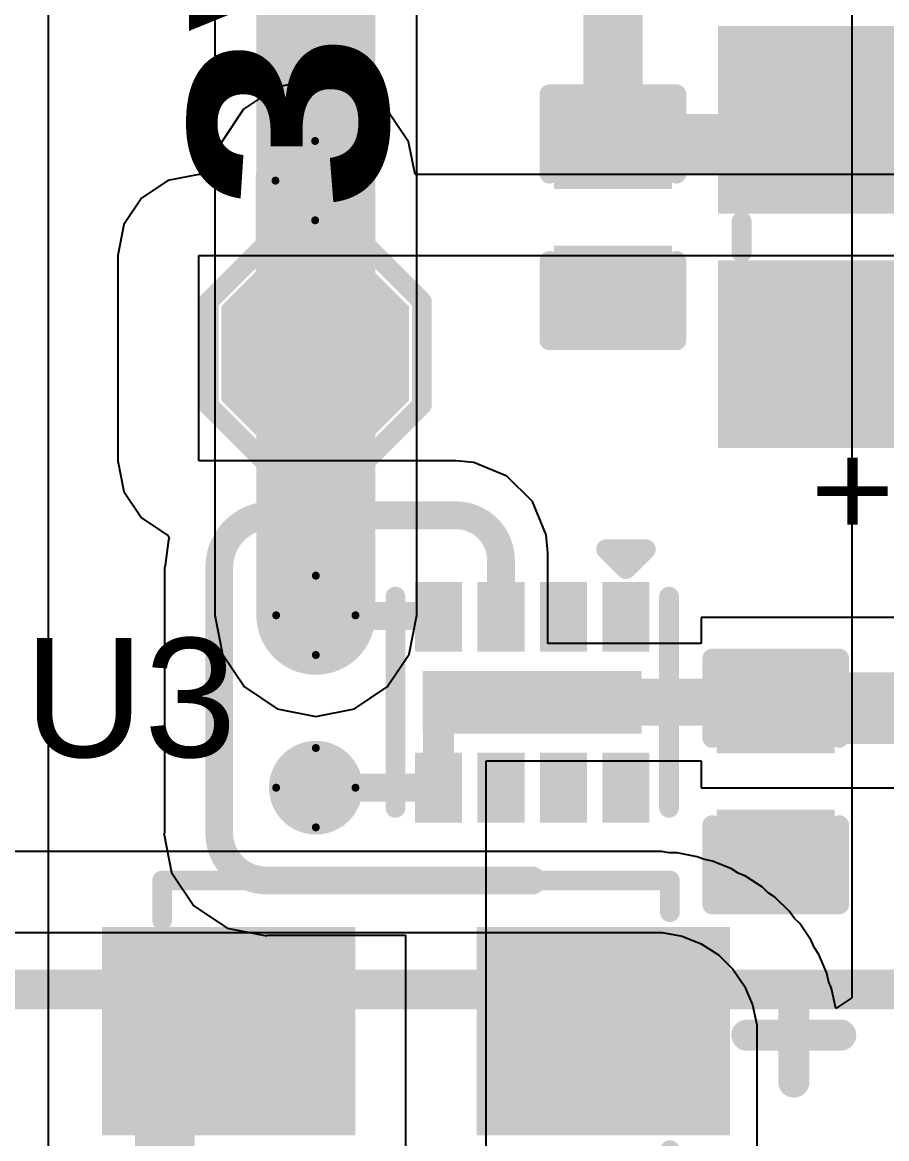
# Model space of a CAD drawing. Header units: inches. Extents: x -4 to 238, y -5 to 115.
# Drawn here: x 52.01 to 57.54, y 3.83 to 10.98 of the extents above; entities that cross this region are included whole.
import ezdxf

# ---------------------------------------------------------------- set-up
doc = ezdxf.new("R2010")
doc.units = ezdxf.units.IN
for name, color, linetype in [('Bottom Layer', 5, 'Continuous'), ('Drill Drawing', 1, 'Continuous'), ('Mechanical 13', 56, 'Continuous'), ('Top Layer', 1, 'Continuous'), ('Top Overlay', 2, 'Continuous'), ('Top Paste', 8, 'Continuous'), ('Top Solder', 216, 'Continuous'), ('Via Holes', 16, 'Continuous')]:
    doc.layers.add(name, color=color, linetype=linetype)
doc.styles.add('Arial', font='', dxfattribs={"height": 0.2})
doc.styles.add('Arial Black_Bold', font='', dxfattribs={"height": 0.2})
doc.styles.get('Arial').set_extended_font_data('Arial')
doc.styles.get('Arial Black_Bold').set_extended_font_data('Arial Black', bold=True)

# ---------------------------------------------------------------- blocks, each defined once
blk = doc.blocks.new('T____________0_5___12')
at = {"layer": 'Top Layer'}
blk.add_hatch(color=1, dxfattribs=at).paths.add_polyline_path([(0.250000135, 0.5000002699999999), (-0.250000135, 0.5000002699999999), (-0.5000002699999999, 0.250000135), (-0.5000002699999999, -0.250000135), (-0.250000135, -0.5000002699999999), (0.250000135, -0.5000002699999999), (0.5000002699999999, -0.250000135), (0.5000002699999999, 0.250000135)])
at = {"layer": 'Top Paste'}
blk.add_hatch(color=8, dxfattribs=at).paths.add_polyline_path([(0.250000135, 0.5000002699999999), (-0.250000135, 0.5000002699999999), (-0.5000002699999999, 0.250000135), (-0.5000002699999999, -0.250000135), (-0.250000135, -0.5000002699999999), (0.250000135, -0.5000002699999999), (0.5000002699999999, -0.250000135), (0.5000002699999999, 0.250000135)])
at = {"layer": 'Top Solder'}
blk.add_hatch(color=216, dxfattribs=at).paths.add_polyline_path([(0.300800135, 0.6016002699999999), (-0.300800135, 0.6016002699999999), (-0.6016002699999999, 0.300800135), (-0.6016002699999999, -0.300800135), (-0.300800135, -0.6016002699999999), (0.300800135, -0.6016002699999999), (0.6016002699999999, -0.300800135), (0.6016002699999999, 0.300800135)])
at = {"layer": 'Top Overlay'}
for points in [[(-0.6818579199999999, 0.33316672, 0.127, 0.127, 0), (-0.33552384, 0.6795008, 0.127, 0.127, 0)], [(-0.33552384, 0.6795008, 0.127, 0.127, 0), (0.3364991999999999, 0.6795008, 0.127, 0.127, 0)], [(0.3364991999999999, 0.6795008, 0.127, 0.127, 0), (0.6836460799999999, 0.33235392, 0.127, 0.127, 0)], [(-0.6818579199999999, -0.33414208, 0.127, 0.127, 0), (-0.6818579199999999, 0.33316672, 0.127, 0.127, 0)], [(0.6836460799999999, -0.32983424, 0.127, 0.127, 0), (0.6836460799999999, 0.33235392, 0.127, 0.127, 0)], [(-0.6818579199999999, -0.33414208, 0.127, 0.127, 0), (-0.33739328, -0.6786067199999999, 0.127, 0.127, 0)], [(0.3348736, -0.6786067199999999, 0.127, 0.127, 0), (0.6836460799999999, -0.32983424, 0.127, 0.127, 0)], [(-0.33739328, -0.6786067199999999, 0.127, 0.127, 0), (0.3348736, -0.6786067199999999, 0.127, 0.127, 0)]]:
    blk.add_lwpolyline(points, format="xyseb", dxfattribs=at)
for points in [[(-0.36727384, 0.6795008, 0.0635, 0.0635, 1), (-0.30377384, 0.6795008, 0.0635, 0.0635, 1)], [(-0.36727384, 0.6795008, 0.0635, 0.0635, 1), (-0.30377384, 0.6795008, 0.0635, 0.0635, 1)], [(0.3047492, 0.6795008, 0.0635, 0.0635, 1), (0.3682492, 0.6795008, 0.0635, 0.0635, 1)], [(0.3047492, 0.6795008, 0.0635, 0.0635, 1), (0.3682492, 0.6795008, 0.0635, 0.0635, 1)], [(-0.71360792, 0.33316672, 0.0635, 0.0635, 1), (-0.65010792, 0.33316672, 0.0635, 0.0635, 1)], [(-0.71360792, 0.33316672, 0.0635, 0.0635, 1), (-0.65010792, 0.33316672, 0.0635, 0.0635, 1)], [(0.65189608, 0.33235392, 0.0635, 0.0635, 1), (0.71539608, 0.33235392, 0.0635, 0.0635, 1)], [(0.65189608, 0.33235392, 0.0635, 0.0635, 1), (0.71539608, 0.33235392, 0.0635, 0.0635, 1)], [(-0.71360792, -0.33414208, 0.0635, 0.0635, 1), (-0.65010792, -0.33414208, 0.0635, 0.0635, 1)], [(-0.71360792, -0.33414208, 0.0635, 0.0635, 1), (-0.65010792, -0.33414208, 0.0635, 0.0635, 1)], [(0.65189608, -0.32983424, 0.0635, 0.0635, 1), (0.71539608, -0.32983424, 0.0635, 0.0635, 1)], [(0.65189608, -0.32983424, 0.0635, 0.0635, 1), (0.71539608, -0.32983424, 0.0635, 0.0635, 1)], [(-0.36914328, -0.6786067199999999, 0.0635, 0.0635, 1), (-0.30564328, -0.6786067199999999, 0.0635, 0.0635, 1)], [(-0.36914328, -0.6786067199999999, 0.0635, 0.0635, 1), (-0.30564328, -0.6786067199999999, 0.0635, 0.0635, 1)], [(0.3031236, -0.6786067199999999, 0.0635, 0.0635, 1), (0.3666236, -0.6786067199999999, 0.0635, 0.0635, 1)], [(0.3031236, -0.6786067199999999, 0.0635, 0.0635, 1), (0.3666236, -0.6786067199999999, 0.0635, 0.0635, 1)]]:
    blk.add_lwpolyline(points, format="xyseb", close=True, dxfattribs=at)
blk = doc.blocks.new('DFN_8_1_2_1_6__14')
at = {"layer": 'Top Layer'}
for points in [[(-0.3749929, 0.6999985999999999), (-0.3749929, 0.499999), (-0.7200011, 0.499999), (-0.7200011, 0.6999985999999999)], [(0.1499997, 0.6499986999999999), (0.1499997, -0.6499986999999999), (-0.1499997, -0.6499986999999999), (-0.1499997, 0.6499986999999999)], [(0.7200011, 0.6999985999999999), (0.7200011, 0.499999), (0.3749929, 0.499999), (0.3749929, 0.6999985999999999)], [(-0.3749929, 0.2999994), (-0.3749929, 0.0999998), (-0.7200011, 0.09999979999999999), (-0.7200011, 0.2999994)], [(0.7200011, 0.2999994), (0.7200011, 0.0999998), (0.3749929, 0.09999979999999999), (0.3749929, 0.2999994)], [(-0.3749929, -0.09999979999999999), (-0.3749929, -0.2999994), (-0.7200011, -0.2999994), (-0.7200011, -0.0999998)], [(0.7200011, -0.09999979999999999), (0.7200011, -0.2999994), (0.3749929, -0.2999994), (0.3749929, -0.0999998)], [(-0.37499036, -0.50000154), (-0.37499036, -0.7000011399999999), (-0.71999856, -0.7000011399999999), (-0.71999856, -0.50000154)], [(0.7200011, -0.50000154), (0.7200011, -0.7000011399999999), (0.3749929, -0.7000011399999999), (0.3749929, -0.50000154)]]:
    blk.add_hatch(color=1, dxfattribs=at).paths.add_polyline_path(points)
at = {"layer": 'Top Paste'}
for points in [[(-0.3749929, 0.6999985999999999), (-0.3749929, 0.499999), (-0.7200011, 0.499999), (-0.7200011, 0.6999985999999999)], [(0.1499997, 0.6499986999999999), (0.1499997, -0.6499986999999999), (-0.1499997, -0.6499986999999999), (-0.1499997, 0.6499986999999999)], [(0.7200011, 0.6999985999999999), (0.7200011, 0.499999), (0.3749929, 0.499999), (0.3749929, 0.6999985999999999)], [(-0.3749929, 0.2999994), (-0.3749929, 0.0999998), (-0.7200011, 0.09999979999999999), (-0.7200011, 0.2999994)], [(0.7200011, 0.2999994), (0.7200011, 0.0999998), (0.3749929, 0.09999979999999999), (0.3749929, 0.2999994)], [(-0.3749929, -0.09999979999999999), (-0.3749929, -0.2999994), (-0.7200011, -0.2999994), (-0.7200011, -0.0999998)], [(0.7200011, -0.09999979999999999), (0.7200011, -0.2999994), (0.3749929, -0.2999994), (0.3749929, -0.0999998)], [(-0.37499036, -0.50000154), (-0.37499036, -0.7000011399999999), (-0.71999856, -0.7000011399999999), (-0.71999856, -0.50000154)], [(0.7200011, -0.50000154), (0.7200011, -0.7000011399999999), (0.3749929, -0.7000011399999999), (0.3749929, -0.50000154)]]:
    blk.add_hatch(color=8, dxfattribs=at).paths.add_polyline_path(points)
at = {"layer": 'Top Solder'}
for points in [[(-0.3241929, 0.7507985999999999), (-0.3241929, 0.449199), (-0.7708010999999999, 0.449199), (-0.7708010999999999, 0.7507985999999999)], [(0.7708010999999999, 0.7507985999999999), (0.7708010999999999, 0.449199), (0.3241929, 0.449199), (0.3241929, 0.7507985999999999)], [(0.2007997, 0.7007987), (0.2007997, -0.7007987), (-0.2007997, -0.7007987), (-0.2007997, 0.7007987)], [(-0.3241929, 0.3507994), (-0.3241929, 0.04919980000000002), (-0.7708010999999999, 0.04919979999999998), (-0.7708010999999999, 0.3507994)], [(0.7708010999999999, 0.3507994), (0.7708010999999999, 0.04919980000000002), (0.3241929, 0.04919979999999998), (0.3241929, 0.3507994)], [(-0.3241929, -0.04919979999999998), (-0.3241929, -0.3507994), (-0.7708010999999999, -0.3507994), (-0.7708010999999999, -0.04919980000000002)], [(0.7708010999999999, -0.04919979999999998), (0.7708010999999999, -0.3507994), (0.3241929, -0.3507994), (0.3241929, -0.04919980000000002)], [(-0.32419036, -0.44920154), (-0.32419036, -0.75080114), (-0.7707985599999999, -0.75080114), (-0.7707985599999999, -0.44920154)], [(0.7708010999999999, -0.44920154), (0.7708010999999999, -0.75080114), (0.3241929, -0.75080114), (0.3241929, -0.44920154)]]:
    blk.add_hatch(color=216, dxfattribs=at).paths.add_polyline_path(points)
at = {"layer": 'Top Overlay'}
for points in [[(0.6761988, 0.8761983999999999, 0.127, 0.127, 0), (-0.6761988, 0.8761983999999999, 0.127, 0.127, 0)], [(-0.979297, 0.4729987999999999, 0.127, 0.127, 0), (-0.979297, 0.7269988, 0.127, 0.127, 0)], [(-0.852297, 0.59999626, 0.127, 0.127, 0), (-0.979297, 0.7269988, 0.127, 0.127, 0)], [(-0.979297, 0.4729987999999999, 0.127, 0.127, 0), (-0.852297, 0.59999626, 0.127, 0.127, 0)], [(0.6761988, -0.8761983999999999, 0.127, 0.127, 0), (-0.6761988, -0.8761983999999999, 0.127, 0.127, 0)]]:
    blk.add_lwpolyline(points, format="xyseb", dxfattribs=at)
for points in [[(-0.7079487999999999, 0.8761983999999999, 0.0635, 0.0635, 1), (-0.6444487999999999, 0.8761983999999999, 0.0635, 0.0635, 1)], [(0.6444487999999999, 0.8761983999999999, 0.0635, 0.0635, 1), (0.7079487999999999, 0.8761983999999999, 0.0635, 0.0635, 1)], [(-1.011047, 0.7269988, 0.0635, 0.0635, 1), (-0.9475469999999999, 0.7269988, 0.0635, 0.0635, 1)], [(-1.011047, 0.7269988, 0.0635, 0.0635, 1), (-0.9475469999999999, 0.7269988, 0.0635, 0.0635, 1)], [(-0.884047, 0.59999626, 0.0635, 0.0635, 1), (-0.8205469999999999, 0.59999626, 0.0635, 0.0635, 1)], [(-0.884047, 0.59999626, 0.0635, 0.0635, 1), (-0.8205469999999999, 0.59999626, 0.0635, 0.0635, 1)], [(-1.011047, 0.4729987999999999, 0.0635, 0.0635, 1), (-0.9475469999999999, 0.4729987999999999, 0.0635, 0.0635, 1)], [(-1.011047, 0.4729987999999999, 0.0635, 0.0635, 1), (-0.9475469999999999, 0.4729987999999999, 0.0635, 0.0635, 1)], [(-0.7079487999999999, -0.8761983999999999, 0.0635, 0.0635, 1), (-0.6444487999999999, -0.8761983999999999, 0.0635, 0.0635, 1)], [(0.6444487999999999, -0.8761983999999999, 0.0635, 0.0635, 1), (0.7079487999999999, -0.8761983999999999, 0.0635, 0.0635, 1)]]:
    blk.add_lwpolyline(points, format="xyseb", close=True, dxfattribs=at)
blk = doc.blocks.new('C___0402_80')
at = {"layer": 'Top Layer'}
for points in [[(-0.6985025399999999, -0.3175), (-0.6985025399999999, 0.3174999999999999), (-0.2413025400000001, 0.3175), (-0.2413025399999999, -0.3174999999999999)], [(0.2413000000000001, -0.3175), (0.2412999999999999, 0.3174999999999999), (0.6985, 0.3175), (0.6985, -0.3174999999999999)]]:
    blk.add_hatch(color=1, dxfattribs=at).paths.add_polyline_path(points)
at = {"layer": 'Top Paste'}
for points in [[(-0.6985025399999999, -0.3175), (-0.6985025399999999, 0.3174999999999999), (-0.2413025400000001, 0.3175), (-0.2413025399999999, -0.3174999999999999)], [(0.2413000000000001, -0.3175), (0.2412999999999999, 0.3174999999999999), (0.6985, 0.3175), (0.6985, -0.3174999999999999)]]:
    blk.add_hatch(color=8, dxfattribs=at).paths.add_polyline_path(points)
at = {"layer": 'Top Solder'}
for points in [[(-0.75850242, -0.3774998800000001), (-0.75850242, 0.3774998799999999), (-0.1813026600000001, 0.3774998800000001), (-0.1813026599999999, -0.3774998799999999)], [(0.1813001200000001, -0.3774998800000001), (0.1813001199999999, 0.3774998799999999), (0.7584998799999999, 0.3774998800000001), (0.7584998799999999, -0.3774998799999999)]]:
    blk.add_hatch(color=216, dxfattribs=at).paths.add_polyline_path(points)
at = {"layer": 'Top Overlay'}
for points in [[(-0.7874, 0.4064, 0.127, 0.127, 0), (-0.27940254, 0.40640254, 0.127, 0.127, 0)], [(-0.7874, -0.4064, 0.127, 0.127, 0), (-0.7874, 0.4064, 0.127, 0.127, 0)], [(0.7874, 0.4064, 0.127, 0.127, 0), (0.2794, 0.4064, 0.127, 0.127, 0)], [(0.7874, -0.4064, 0.127, 0.127, 0), (0.7874, 0.4064, 0.127, 0.127, 0)], [(-0.27940254, -0.40640254, 0.127, 0.127, 0), (-0.7874, -0.4064, 0.127, 0.127, 0)], [(0.7874, -0.4064, 0.127, 0.127, 0), (0.2794, -0.4064, 0.127, 0.127, 0)]]:
    blk.add_lwpolyline(points, format="xyseb", dxfattribs=at)
for points in [[(-0.8191499999999999, 0.4064, 0.0635, 0.0635, 1), (-0.7556499999999999, 0.4064, 0.0635, 0.0635, 1)], [(-0.8191499999999999, 0.4064, 0.0635, 0.0635, 1), (-0.7556499999999999, 0.4064, 0.0635, 0.0635, 1)], [(-0.31115254, 0.40640254, 0.0635, 0.0635, 1), (-0.24765254, 0.40640254, 0.0635, 0.0635, 1)], [(0.24765, 0.4064, 0.0635, 0.0635, 1), (0.31115, 0.4064, 0.0635, 0.0635, 1)], [(0.7556499999999999, 0.4064, 0.0635, 0.0635, 1), (0.8191499999999999, 0.4064, 0.0635, 0.0635, 1)], [(0.7556499999999999, 0.4064, 0.0635, 0.0635, 1), (0.8191499999999999, 0.4064, 0.0635, 0.0635, 1)], [(-0.8191499999999999, -0.4064, 0.0635, 0.0635, 1), (-0.7556499999999999, -0.4064, 0.0635, 0.0635, 1)], [(-0.8191499999999999, -0.4064, 0.0635, 0.0635, 1), (-0.7556499999999999, -0.4064, 0.0635, 0.0635, 1)], [(-0.31115254, -0.40640254, 0.0635, 0.0635, 1), (-0.24765254, -0.40640254, 0.0635, 0.0635, 1)], [(0.24765, -0.4064, 0.0635, 0.0635, 1), (0.31115, -0.4064, 0.0635, 0.0635, 1)], [(0.7556499999999999, -0.4064, 0.0635, 0.0635, 1), (0.8191499999999999, -0.4064, 0.0635, 0.0635, 1)], [(0.7556499999999999, -0.4064, 0.0635, 0.0635, 1), (0.8191499999999999, -0.4064, 0.0635, 0.0635, 1)]]:
    blk.add_lwpolyline(points, format="xyseb", close=True, dxfattribs=at)
blk = doc.blocks.new('C____A_81')
at = {"layer": 'Top Layer'}
for points in [[(-1.90999999, 0.56500014), (-0.4900002899999999, 0.56500014), (-0.4900002899999999, -0.56500014), (-1.90999999, -0.56500014)], [(0.48999775, 0.56500014), (1.90999745, 0.56500014), (1.90999745, -0.56500014), (0.48999775, -0.56500014)]]:
    blk.add_hatch(color=1, dxfattribs=at).paths.add_polyline_path(points)
at = {"layer": 'Top Paste'}
for points in [[(-1.90999999, 0.56500014), (-0.4900002899999999, 0.56500014), (-0.4900002899999999, -0.56500014), (-1.90999999, -0.56500014)], [(0.48999775, 0.56500014), (1.90999745, 0.56500014), (1.90999745, -0.56500014), (0.48999775, -0.56500014)]]:
    blk.add_hatch(color=8, dxfattribs=at).paths.add_polyline_path(points)
at = {"layer": 'Top Solder'}
for points in [[(-2.01159999, 0.6666001399999999), (-0.38840029, 0.6666001399999999), (-0.38840029, -0.6666001399999999), (-2.01159999, -0.6666001399999999)], [(0.38839775, 0.6666001399999999), (2.01159745, 0.6666001399999999), (2.01159745, -0.6666001399999999), (0.38839775, -0.6666001399999999)]]:
    blk.add_hatch(color=216, dxfattribs=at).paths.add_polyline_path(points)
at = {"layer": 'Top Overlay'}
for points in [[(-1.6256, 0.7619999999999999, 0.127, 0.127, 0), (-1.62560254, 0.9652, 0.127, 0.127, 0)], [(1.6256, 0.9652, 0.127, 0.127, 0), (-1.62560254, 0.9652, 0.127, 0.127, 0)], [(1.6256, 0.9652, 0.127, 0.127, 0), (1.6256, 0.71119746, 0.127, 0.127, 0)], [(-2.41920014, 0.3253993999999999, 0.1999996, 0.1999996, 0), (-2.41920014, -0.2745994, 0.1999996, 0.1999996, 0)], [(-2.11920074, 0.0254, 0.1999996, 0.1999996, 0), (-2.71920208, 0.0254, 0.1999996, 0.1999996, 0)], [(-1.6256, -0.7619999999999999, 0.127, 0.127, 0), (-1.62560254, -0.9652, 0.127, 0.127, 0)], [(1.6256, -0.71119746, 0.127, 0.127, 0), (1.6256, -0.9652, 0.127, 0.127, 0)], [(1.6256, -0.9652, 0.127, 0.127, 0), (-1.62560254, -0.9652, 0.127, 0.127, 0)]]:
    blk.add_lwpolyline(points, format="xyseb", dxfattribs=at)
for points in [[(-1.65735254, 0.9652, 0.0635, 0.0635, 1), (-1.59385254, 0.9652, 0.0635, 0.0635, 1)], [(-1.65735254, 0.9652, 0.0635, 0.0635, 1), (-1.59385254, 0.9652, 0.0635, 0.0635, 1)], [(1.59385, 0.9652, 0.0635, 0.0635, 1), (1.65735, 0.9652, 0.0635, 0.0635, 1)], [(1.59385, 0.9652, 0.0635, 0.0635, 1), (1.65735, 0.9652, 0.0635, 0.0635, 1)], [(-1.65735, 0.7619999999999999, 0.0635, 0.0635, 1), (-1.59385, 0.7619999999999999, 0.0635, 0.0635, 1)], [(1.59385, 0.71119746, 0.0635, 0.0635, 1), (1.65735, 0.71119746, 0.0635, 0.0635, 1)], [(-2.46920004, 0.3253993999999999, 0.0999998, 0.0999998, 1), (-2.36920024, 0.3253993999999999, 0.0999998, 0.0999998, 1)], [(-2.76920198, 0.0254, 0.0999998, 0.0999998, 1), (-2.66920218, 0.0254, 0.0999998, 0.0999998, 1)], [(-2.16920064, 0.0254, 0.0999998, 0.0999998, 1), (-2.06920084, 0.0254, 0.0999998, 0.0999998, 1)], [(-2.46920004, -0.2745994, 0.0999998, 0.0999998, 1), (-2.36920024, -0.2745994, 0.0999998, 0.0999998, 1)], [(-1.65735, -0.7619999999999999, 0.0635, 0.0635, 1), (-1.59385, -0.7619999999999999, 0.0635, 0.0635, 1)], [(1.59385, -0.71119746, 0.0635, 0.0635, 1), (1.65735, -0.71119746, 0.0635, 0.0635, 1)], [(-1.65735254, -0.9652, 0.0635, 0.0635, 1), (-1.59385254, -0.9652, 0.0635, 0.0635, 1)], [(-1.65735254, -0.9652, 0.0635, 0.0635, 1), (-1.59385254, -0.9652, 0.0635, 0.0635, 1)], [(1.59385, -0.9652, 0.0635, 0.0635, 1), (1.65735, -0.9652, 0.0635, 0.0635, 1)], [(1.59385, -0.9652, 0.0635, 0.0635, 1), (1.65735, -0.9652, 0.0635, 0.0635, 1)]]:
    blk.add_lwpolyline(points, format="xyseb", close=True, dxfattribs=at)
blk = doc.blocks.new('C___0402_82')
at = {"layer": 'Top Layer'}
for points in [[(-0.6985025399999999, -0.3175), (-0.6985025399999999, 0.3174999999999999), (-0.2413025400000001, 0.3175), (-0.2413025399999999, -0.3174999999999999)], [(0.2413000000000001, -0.3175), (0.2412999999999999, 0.3174999999999999), (0.6985, 0.3175), (0.6985, -0.3174999999999999)]]:
    blk.add_hatch(color=1, dxfattribs=at).paths.add_polyline_path(points)
at = {"layer": 'Top Paste'}
for points in [[(-0.6985025399999999, -0.3175), (-0.6985025399999999, 0.3174999999999999), (-0.2413025400000001, 0.3175), (-0.2413025399999999, -0.3174999999999999)], [(0.2413000000000001, -0.3175), (0.2412999999999999, 0.3174999999999999), (0.6985, 0.3175), (0.6985, -0.3174999999999999)]]:
    blk.add_hatch(color=8, dxfattribs=at).paths.add_polyline_path(points)
at = {"layer": 'Top Solder'}
for points in [[(-0.75850242, -0.3774998800000001), (-0.75850242, 0.3774998799999999), (-0.1813026600000001, 0.3774998800000001), (-0.1813026599999999, -0.3774998799999999)], [(0.1813001200000001, -0.3774998800000001), (0.1813001199999999, 0.3774998799999999), (0.7584998799999999, 0.3774998800000001), (0.7584998799999999, -0.3774998799999999)]]:
    blk.add_hatch(color=216, dxfattribs=at).paths.add_polyline_path(points)
at = {"layer": 'Top Overlay'}
for points in [[(-0.7874, 0.4064, 0.127, 0.127, 0), (-0.27940254, 0.40640254, 0.127, 0.127, 0)], [(-0.7874, -0.4064, 0.127, 0.127, 0), (-0.7874, 0.4064, 0.127, 0.127, 0)], [(0.7874, 0.4064, 0.127, 0.127, 0), (0.2794, 0.4064, 0.127, 0.127, 0)], [(0.7874, -0.4064, 0.127, 0.127, 0), (0.7874, 0.4064, 0.127, 0.127, 0)], [(-0.27940254, -0.40640254, 0.127, 0.127, 0), (-0.7874, -0.4064, 0.127, 0.127, 0)], [(0.7874, -0.4064, 0.127, 0.127, 0), (0.2794, -0.4064, 0.127, 0.127, 0)]]:
    blk.add_lwpolyline(points, format="xyseb", dxfattribs=at)
for points in [[(-0.8191499999999999, 0.4064, 0.0635, 0.0635, 1), (-0.7556499999999999, 0.4064, 0.0635, 0.0635, 1)], [(-0.8191499999999999, 0.4064, 0.0635, 0.0635, 1), (-0.7556499999999999, 0.4064, 0.0635, 0.0635, 1)], [(-0.31115254, 0.40640254, 0.0635, 0.0635, 1), (-0.24765254, 0.40640254, 0.0635, 0.0635, 1)], [(0.24765, 0.4064, 0.0635, 0.0635, 1), (0.31115, 0.4064, 0.0635, 0.0635, 1)], [(0.7556499999999999, 0.4064, 0.0635, 0.0635, 1), (0.8191499999999999, 0.4064, 0.0635, 0.0635, 1)], [(0.7556499999999999, 0.4064, 0.0635, 0.0635, 1), (0.8191499999999999, 0.4064, 0.0635, 0.0635, 1)], [(-0.8191499999999999, -0.4064, 0.0635, 0.0635, 1), (-0.7556499999999999, -0.4064, 0.0635, 0.0635, 1)], [(-0.8191499999999999, -0.4064, 0.0635, 0.0635, 1), (-0.7556499999999999, -0.4064, 0.0635, 0.0635, 1)], [(-0.31115254, -0.40640254, 0.0635, 0.0635, 1), (-0.24765254, -0.40640254, 0.0635, 0.0635, 1)], [(0.24765, -0.4064, 0.0635, 0.0635, 1), (0.31115, -0.4064, 0.0635, 0.0635, 1)], [(0.7556499999999999, -0.4064, 0.0635, 0.0635, 1), (0.8191499999999999, -0.4064, 0.0635, 0.0635, 1)], [(0.7556499999999999, -0.4064, 0.0635, 0.0635, 1), (0.8191499999999999, -0.4064, 0.0635, 0.0635, 1)]]:
    blk.add_lwpolyline(points, format="xyseb", close=True, dxfattribs=at)
blk = doc.blocks.new('T____0805_83')
at = {"layer": 'Top Layer'}
for points in [[(-1.24999877, 0.74999977), (-0.24999823, 0.74999977), (-0.24999823, -0.74999977), (-1.24999877, -0.74999977)], [(0.25000331, 0.74999977), (1.25000385, 0.74999977), (1.25000385, -0.74999977), (0.25000331, -0.74999977)]]:
    blk.add_hatch(color=1, dxfattribs=at).paths.add_polyline_path(points)
at = {"layer": 'Top Paste'}
for points in [[(-1.24999877, 0.74999977), (-0.24999823, 0.74999977), (-0.24999823, -0.74999977), (-1.24999877, -0.74999977)], [(0.25000331, 0.74999977), (1.25000385, 0.74999977), (1.25000385, -0.74999977), (0.25000331, -0.74999977)]]:
    blk.add_hatch(color=8, dxfattribs=at).paths.add_polyline_path(points)
at = {"layer": 'Top Solder'}
for points in [[(-1.35159877, 0.85159977), (-0.14839823, 0.85159977), (-0.14839823, -0.85159977), (-1.35159877, -0.85159977)], [(0.14840331, 0.85159977), (1.35160385, 0.85159977), (1.35160385, -0.85159977), (0.14840331, -0.85159977)]]:
    blk.add_hatch(color=216, dxfattribs=at).paths.add_polyline_path(points)
at = {"layer": 'Top Overlay'}
for points in [[(-0.09999725999999999, 0.7000036799999999, 0.127, 0.127, 0), (0.0999998, 0.7000036799999999, 0.127, 0.127, 0)], [(-0.09999725999999999, -0.7000036799999999, 0.127, 0.127, 0), (0.0999998, -0.7000036799999999, 0.127, 0.127, 0)]]:
    blk.add_lwpolyline(points, format="xyseb", dxfattribs=at)
for points in [[(-0.13174726, 0.7000036799999999, 0.0635, 0.0635, 1), (-0.06824725999999999, 0.7000036799999999, 0.0635, 0.0635, 1)], [(0.0682498, 0.7000036799999999, 0.0635, 0.0635, 1), (0.1317498, 0.7000036799999999, 0.0635, 0.0635, 1)], [(-0.13174726, -0.7000036799999999, 0.0635, 0.0635, 1), (-0.06824725999999999, -0.7000036799999999, 0.0635, 0.0635, 1)], [(0.0682498, -0.7000036799999999, 0.0635, 0.0635, 1), (0.1317498, -0.7000036799999999, 0.0635, 0.0635, 1)]]:
    blk.add_lwpolyline(points, format="xyseb", close=True, dxfattribs=at)
at = {"layer": 'Top Overlay', "style": 'Arial'}
blk.add_text('+', height=0.635, dxfattribs=at).set_placement((-1.8865977, -0.31739586))

msp = doc.modelspace()

# ---------------------------------------------------------------- hatches: boundary and pattern name
at = {"layer": 'Bottom Layer'}
h = msp.add_hatch(color=5, dxfattribs=at)
edge = h.paths.add_edge_path()
edge.add_arc((53.883687, 9.965804299999999), 0.2999994, 0, 360)
h = msp.add_hatch(color=5, dxfattribs=at)
edge = h.paths.add_edge_path()
edge.add_arc((53.88815231999999, 7.18180428), 0.2999994, 0, 360)
h = msp.add_hatch(color=5, dxfattribs=at)
edge = h.paths.add_edge_path()
edge.add_arc((53.88815231999999, 6.077879639999999), 0.2999994, 0, 360)
at = {"layer": 'Top Layer'}
h = msp.add_hatch(color=1, dxfattribs=at)
edge = h.paths.add_edge_path()
edge.add_arc((53.883687, 9.965804299999999), 0.2999994, 0, 360)
h = msp.add_hatch(color=1, dxfattribs=at)
edge = h.paths.add_edge_path()
edge.add_arc((53.88815231999999, 7.18180428), 0.2999994, 0, 360)
for points in [[(56.5154953, 6.358679179999999), (62.69718474, 6.358679179999999), (62.69718474, 6.81587918), (56.5154953, 6.81587918)], [(54.57402598, 5.90537554), (54.77402557999999, 5.90537554), (54.77402557999999, 6.77537634), (54.57402598, 6.77537634)], [(54.62402842, 6.475376939999999), (56.83299529999999, 6.475376939999999), (56.83299529999999, 6.77537634), (54.62402842, 6.77537634)]]:
    msp.add_hatch(color=1, dxfattribs=at).paths.add_polyline_path(points)
h = msp.add_hatch(color=1, dxfattribs=at)
edge = h.paths.add_edge_path()
edge.add_arc((53.88815231999999, 6.077879639999999), 0.2999994, 0, 360)
at = {"layer": 'Via Holes'}
h = msp.add_hatch(color=7, dxfattribs=at)
edge = h.paths.add_edge_path()
edge.add_arc((53.883687, 9.965804299999999), 0.1499997, 0, 360)
h = msp.add_hatch(color=7, dxfattribs=at)
edge = h.paths.add_edge_path()
edge.add_arc((53.88815231999999, 7.18180428), 0.1499997, 0, 360)
h = msp.add_hatch(color=7, dxfattribs=at)
edge = h.paths.add_edge_path()
edge.add_arc((53.88815231999999, 6.077879639999999), 0.1499997, 0, 360)

# ---------------------------------------------------------------- linework, layer by layer
at = {"layer": 'Bottom Layer'}
for p, q in [((57.32061942, 31.99315674), (57.32061942, 4.73275406)), ((53.2407114, 11.80200332), (53.2407114, 9.98825282)), ((54.53559324, 9.97026962), (54.53559324, 11.80200332)), ((53.2407114, 9.98825282), (53.23624607999999, 9.965804299999999)), ((53.23624607999999, 9.965804299999999), (53.2407114, 9.94335578)), ((53.2407114, 9.94335578), (53.2407114, 7.18180428)), ((54.53470424, 9.965804299999999), (54.53559324, 9.97026962)), ((54.53559324, 9.961338979999999), (54.53470424, 9.965804299999999)), ((54.53559324, 7.18180428), (54.53559324, 9.961338979999999)), ((53.2407114, 7.18180428), (53.28999502, 6.93403998)), ((54.48630961999999, 6.93403998), (54.53559324, 7.18180428)), ((53.28999502, 6.93403998), (53.43034271999999, 6.723994680000001)), ((54.34596191999999, 6.723994680000001), (54.48630961999999, 6.93403998)), ((53.43034271999999, 6.723994680000001), (53.64038802, 6.58364698)), ((54.13591662, 6.58364698), (54.34596191999999, 6.723994680000001)), ((53.64038802, 6.58364698), (53.88815231999999, 6.53436336)), ((53.88815231999999, 6.53436336), (54.13591662, 6.58364698)), ((56.03837916, 5.668467199999999), (36.44899238, 5.66846974)), ((56.10107651999999, 5.66910728), (56.03837916, 5.668467199999999)), ((56.1512085, 5.6596661), (56.10107651999999, 5.66910728)), ((56.20222947999999, 5.6601868), (56.1512085, 5.6596661)), ((56.33083476, 5.63596536), (56.20222947999999, 5.6601868)), ((56.37816257999999, 5.61692552), (56.33083476, 5.63596536)), ((56.42829709999999, 5.6074818), (56.37816257999999, 5.61692552)), ((56.5497091, 5.55863506), (56.42829709999999, 5.6074818)), ((56.59240904, 5.53073062), (56.5497091, 5.55863506)), ((56.63973178, 5.51169078), (56.59240904, 5.53073062)), ((56.74928197999999, 5.44009834), (56.63973178, 5.51169078)), ((56.78571828, 5.40439864), (56.74928197999999, 5.44009834)), ((56.82842838, 5.37648658), (56.78571828, 5.40439864)), ((56.92190546, 5.28489672), (56.82842838, 5.37648658)), ((56.95067858, 5.242768279999999), (56.92190546, 5.28489672)), ((56.98711742, 5.20706604), (56.95067858, 5.242768279999999)), ((36.44899238, 5.15051802), (56.04093186, 5.150515479999999)), ((56.04093186, 5.150515479999999), (56.1063648, 5.151183499999999)), ((56.1063648, 5.151183499999999), (56.23497261999999, 5.126962059999999)), ((57.06092982, 5.0989992), (56.98711742, 5.20706604)), ((56.23497261999999, 5.126962059999999), (56.35638462, 5.078115319999999)), ((56.35638462, 5.078115319999999), (56.46593481999999, 5.00652288)), ((57.08093232, 5.05206762), (57.06092982, 5.0989992)), ((56.46593481999999, 5.00652288), (56.55941189999999, 4.914933019999999)), ((57.10970544, 5.00994172), (57.08093232, 5.05206762)), ((57.16101597999999, 4.8895508), (57.10970544, 5.00994172)), ((56.55941189999999, 4.914933019999999), (56.6332243, 4.806866179999999)), ((57.17147823999999, 4.83961948), (57.16101597999999, 4.8895508)), ((56.6332243, 4.806866179999999), (56.68453483999999, 4.68647526)), ((57.1914782, 4.792692979999999), (57.17147823999999, 4.83961948)), ((57.21831584, 4.6646084), (57.1914782, 4.792692979999999)), ((57.32061942, 4.73275406), (57.21901688000001, 4.66432138)), ((56.68453483999999, 4.68647526), (56.71137247999999, 4.558388139999999)), ((57.21901688000001, 4.66432138), (57.21831584, 4.6646084)), ((56.71137247999999, 4.558388139999999), (56.71204049999999, 4.4929552)), ((56.71204049999999, 4.4929552), (56.71204303999999, 4.49295774)), ((56.71204303999999, 4.49295774), (56.71204303999999, 2.99104304))]:
    msp.add_line(p, q, dxfattribs=at)
for points in [[(53.88815231999999, 9.97026962, 0.7619999999999999, 0.7619999999999999, 0), (53.88815231999999, 11.80200332, 0.7619999999999999, 0.7619999999999999, 0)], [(53.883687, 9.965804299999999, 0.7619999999999999, 0.7619999999999999, 0), (53.88815231999999, 9.97026962, 0.7619999999999999, 0.7619999999999999, 0)], [(53.883687, 9.965804299999999, 0.7619999999999999, 0.7619999999999999, 0), (53.88815231999999, 9.961338979999999, 0.7619999999999999, 0.7619999999999999, 0)], [(53.88815231999999, 7.18180428, 0.7619999999999999, 0.7619999999999999, 0), (53.88815231999999, 9.961338979999999, 0.7619999999999999, 0.7619999999999999, 0)]]:
    msp.add_lwpolyline(points, format="xyseb", dxfattribs=at)
for points in [[(53.69318699999999, 9.965804299999999, 0.3809999999999999, 0.3809999999999999, 1), (54.07418699999999, 9.965804299999999, 0.3809999999999999, 0.3809999999999999, 1)], [(53.69318699999999, 9.965804299999999, 0.3809999999999999, 0.3809999999999999, 1), (54.07418699999999, 9.965804299999999, 0.3809999999999999, 0.3809999999999999, 1)], [(53.69765232, 9.97026962, 0.3809999999999999, 0.3809999999999999, 1), (54.07865232, 9.97026962, 0.3809999999999999, 0.3809999999999999, 1)], [(53.69765232, 9.97026962, 0.3809999999999999, 0.3809999999999999, 1), (54.07865232, 9.97026962, 0.3809999999999999, 0.3809999999999999, 1)], [(53.69765232, 9.961338979999999, 0.3809999999999999, 0.3809999999999999, 1), (54.07865232, 9.961338979999999, 0.3809999999999999, 0.3809999999999999, 1)], [(53.69765232, 9.961338979999999, 0.3809999999999999, 0.3809999999999999, 1), (54.07865232, 9.961338979999999, 0.3809999999999999, 0.3809999999999999, 1)], [(53.69765232, 7.18180428, 0.3809999999999999, 0.3809999999999999, 1), (54.07865232, 7.18180428, 0.3809999999999999, 0.3809999999999999, 1)]]:
    msp.add_lwpolyline(points, format="xyseb", close=True, dxfattribs=at)
at = {"layer": 'Drill Drawing'}
for points in [[(53.629687, 9.965804299999999, 0.0508, 0.0508, 0), (53.883687, 10.2198043, 0.0508, 0.0508, 0)], [(53.883687, 10.2198043, 0.0508, 0.0508, 0), (54.137687, 9.965804299999999, 0.0508, 0.0508, 0)], [(53.629687, 9.965804299999999, 0.0508, 0.0508, 0), (53.883687, 9.711804299999999, 0.0508, 0.0508, 0)], [(53.883687, 9.711804299999999, 0.0508, 0.0508, 0), (54.137687, 9.965804299999999, 0.0508, 0.0508, 0)], [(53.63415232, 7.18180428, 0.0508, 0.0508, 0), (53.88815231999999, 7.43580428, 0.0508, 0.0508, 0)], [(53.88815231999999, 7.43580428, 0.0508, 0.0508, 0), (54.14215232, 7.18180428, 0.0508, 0.0508, 0)], [(53.63415232, 7.18180428, 0.0508, 0.0508, 0), (53.88815231999999, 6.927804279999999, 0.0508, 0.0508, 0)], [(53.88815231999999, 6.927804279999999, 0.0508, 0.0508, 0), (54.14215232, 7.18180428, 0.0508, 0.0508, 0)], [(53.63415232, 6.077879639999999, 0.0508, 0.0508, 0), (53.88815231999999, 6.331879639999999, 0.0508, 0.0508, 0)], [(53.88815231999999, 6.331879639999999, 0.0508, 0.0508, 0), (54.14215232, 6.077879639999999, 0.0508, 0.0508, 0)], [(53.63415232, 6.077879639999999, 0.0508, 0.0508, 0), (53.88815231999999, 5.823879639999999, 0.0508, 0.0508, 0)], [(53.88815231999999, 5.823879639999999, 0.0508, 0.0508, 0), (54.14215232, 6.077879639999999, 0.0508, 0.0508, 0)]]:
    msp.add_lwpolyline(points, format="xyseb", dxfattribs=at)
for points in [[(53.870987, 10.2198043, 0.0254, 0.0254, 1), (53.896387, 10.2198043, 0.0254, 0.0254, 1)], [(53.870987, 10.2198043, 0.0254, 0.0254, 1), (53.896387, 10.2198043, 0.0254, 0.0254, 1)], [(53.61698699999999, 9.965804299999999, 0.0254, 0.0254, 1), (53.642387, 9.965804299999999, 0.0254, 0.0254, 1)], [(53.61698699999999, 9.965804299999999, 0.0254, 0.0254, 1), (53.642387, 9.965804299999999, 0.0254, 0.0254, 1)], [(54.12498699999999, 9.965804299999999, 0.0254, 0.0254, 1), (54.150387, 9.965804299999999, 0.0254, 0.0254, 1)], [(54.12498699999999, 9.965804299999999, 0.0254, 0.0254, 1), (54.150387, 9.965804299999999, 0.0254, 0.0254, 1)], [(53.870987, 9.711804299999999, 0.0254, 0.0254, 1), (53.896387, 9.711804299999999, 0.0254, 0.0254, 1)], [(53.870987, 9.711804299999999, 0.0254, 0.0254, 1), (53.896387, 9.711804299999999, 0.0254, 0.0254, 1)], [(53.87545232, 7.43580428, 0.0254, 0.0254, 1), (53.90085232, 7.43580428, 0.0254, 0.0254, 1)], [(53.87545232, 7.43580428, 0.0254, 0.0254, 1), (53.90085232, 7.43580428, 0.0254, 0.0254, 1)], [(53.62145232, 7.18180428, 0.0254, 0.0254, 1), (53.64685232, 7.18180428, 0.0254, 0.0254, 1)], [(53.62145232, 7.18180428, 0.0254, 0.0254, 1), (53.64685232, 7.18180428, 0.0254, 0.0254, 1)], [(54.12945231999999, 7.18180428, 0.0254, 0.0254, 1), (54.15485232, 7.18180428, 0.0254, 0.0254, 1)], [(54.12945231999999, 7.18180428, 0.0254, 0.0254, 1), (54.15485232, 7.18180428, 0.0254, 0.0254, 1)], [(53.87545232, 6.927804279999999, 0.0254, 0.0254, 1), (53.90085232, 6.927804279999999, 0.0254, 0.0254, 1)], [(53.87545232, 6.927804279999999, 0.0254, 0.0254, 1), (53.90085232, 6.927804279999999, 0.0254, 0.0254, 1)], [(53.87545232, 6.331879639999999, 0.0254, 0.0254, 1), (53.90085232, 6.331879639999999, 0.0254, 0.0254, 1)], [(53.87545232, 6.331879639999999, 0.0254, 0.0254, 1), (53.90085232, 6.331879639999999, 0.0254, 0.0254, 1)], [(53.62145232, 6.077879639999999, 0.0254, 0.0254, 1), (53.64685232, 6.077879639999999, 0.0254, 0.0254, 1)], [(53.62145232, 6.077879639999999, 0.0254, 0.0254, 1), (53.64685232, 6.077879639999999, 0.0254, 0.0254, 1)], [(54.12945231999999, 6.077879639999999, 0.0254, 0.0254, 1), (54.15485232, 6.077879639999999, 0.0254, 0.0254, 1)], [(54.12945231999999, 6.077879639999999, 0.0254, 0.0254, 1), (54.15485232, 6.077879639999999, 0.0254, 0.0254, 1)], [(53.87545232, 5.823879639999999, 0.0254, 0.0254, 1), (53.90085232, 5.823879639999999, 0.0254, 0.0254, 1)], [(53.87545232, 5.823879639999999, 0.0254, 0.0254, 1), (53.90085232, 5.823879639999999, 0.0254, 0.0254, 1)]]:
    msp.add_lwpolyline(points, format="xyseb", close=True, dxfattribs=at)
at = {"layer": 'Mechanical 13'}
msp.add_lwpolyline([(-1.72700188, 4.78572322, 0.254, 0.254, 0), (58.2729975, 4.78572322, 0.254, 0.254, 0)], format="xyseb", dxfattribs=at)
at = {"layer": 'Top Layer'}
for p, q in [((52.17719561999999, 1.27501396), (52.17719308, 25.07148656)), ((53.883687, 10.61324522), (53.6359227, 10.5639616)), ((54.13145129999999, 10.5639616), (53.883687, 10.61324522)), ((53.6359227, 10.5639616), (53.4258774, 10.4236139)), ((54.34149659999999, 10.4236139), (54.13145129999999, 10.5639616)), ((53.4258774, 10.4236139), (53.2855297, 10.2135686)), ((54.48184429999999, 10.2135686), (54.34149659999999, 10.4236139)), ((53.2855297, 10.2135686), (53.2440896, 10.00523018)), ((54.5232844, 10.00523018), (54.48184429999999, 10.2135686)), ((52.93982807999999, 9.965804299999999), (52.77179183999999, 9.85352614)), ((53.13803952, 10.00523018), (52.93982807999999, 9.965804299999999)), ((53.2440896, 10.00523018), (53.13803952, 10.00523018)), ((61.56037472, 10.00523018), (54.5232844, 10.00523018)), ((52.77179183999999, 9.85352614), (52.65951368, 9.6854899)), ((52.65951368, 9.6854899), (52.6200878, 9.487278459999999)), ((52.6200878, 9.487278459999999), (52.6200878, 8.17207154)), ((53.13803952, 9.487278459999999), (61.47376071999999, 9.487278459999999)), ((53.13803952, 8.17207154), (53.13803952, 9.487278459999999)), ((52.6200878, 8.17207154), (52.65951368, 7.973860099999999)), ((54.78492472, 8.17207154), (53.13803952, 8.17207154)), ((54.89985209999999, 8.160750759999999), (54.78492472, 8.17207154)), ((54.78492472, 8.17207154), (54.78492472, 8.17207154)), ((55.11221133999999, 8.072788019999999), (54.89985209999999, 8.160750759999999)), ((55.2747434, 7.91025596), (55.11221133999999, 8.072788019999999)), ((52.65951368, 7.973860099999999), (52.77179183999999, 7.805823859999999)), ((55.36270613999999, 7.69789672), (55.2747434, 7.91025596)), ((52.77179183999999, 7.805823859999999), (52.93982553999999, 7.693548239999999)), ((52.94401908, 7.66494022), (52.92245448, 7.501145779999999)), ((52.93982553999999, 7.693548239999999), (52.9488654, 7.676636919999999)), ((52.9488654, 7.676636919999999), (52.94401908, 7.66494022)), ((55.37402692, 7.582969339999999), (55.36270613999999, 7.69789672)), ((55.37402692, 7.000369539999999), (55.37402692, 7.582969339999999)), ((52.92245448, 7.501145779999999), (52.9198713, 7.48815622)), ((52.9198713, 7.48815622), (52.9198713, 5.786650859999999)), ((61.4210735, 7.167267859999999), (56.35684944, 7.167270399999999)), ((56.35684944, 7.167270399999999), (56.35684944, 7.000369539999999)), ((56.35684944, 7.000369539999999), (55.37402692, 7.000369539999999)), ((54.97977828, -0.59887104), (54.97977828, 6.250383739999999)), ((54.97977828, 6.250383739999999), (56.35684944, 6.250383739999999)), ((56.35684944, 6.250383739999999), (56.35684944, 6.077879639999999)), ((56.35684944, 6.077879639999999), (61.99154226, 6.07787456)), ((52.9198713, 5.786650859999999), (52.91393278, 5.786650859999999)), ((52.91393278, 5.786650859999999), (52.96406984, 5.534596499999999)), ((52.96406984, 5.534596499999999), (53.10684578, 5.32091392)), ((53.10684578, 5.32091392), (53.32052836, 5.17813798)), ((53.32052836, 5.17813798), (53.57258272, 5.12800092)), ((53.57258272, 5.12800092), (53.57258272, 5.13393944)), ((53.57258272, 5.13393944), (54.46182656, 5.13393944)), ((54.46182656, 5.13393944), (54.46182656, -0.59887104))]:
    msp.add_line(p, q, dxfattribs=at)
for points in [[(55.7908841, 10.2009702, 0.3809999999999999, 0.3809999999999999, 0), (55.7908841, 11.303, 0.3809999999999999, 0.3809999999999999, 0)], [(57.3148841, 10.35476974, 0.3809999999999999, 0.3809999999999999, -0.4142135623730951), (57.16108455999999, 10.2009702, 0.3809999999999999, 0.3809999999999999, 0)], [(55.7908841, 10.2009702, 0.3809999999999999, 0.3809999999999999, 0), (57.16108455999999, 10.2009702, 0.3809999999999999, 0.3809999999999999, 0)], [(53.883687, 8.85923298, 0.7619999999999999, 0.7619999999999999, 0), (53.883687, 9.965804299999999, 0.7619999999999999, 0.7619999999999999, 0)], [(53.2694896, 7.48815622, 0.1778, 0.1778, -0.4142135623730951), (53.60378661999999, 7.822453239999999, 0.1778, 0.1778, 0)], [(53.60378661999999, 7.822453239999999, 0.1778, 0.1778, 0), (54.78492472, 7.822453239999999, 0.1778, 0.1778, 0)], [(54.78492472, 7.822453239999999, 0.1778, 0.1778, -0.4142135623730951), (55.07402751999999, 7.533350439999999, 0.1778, 0.1778, 0)], [(55.07402751999999, 7.17287364, 0.1778, 0.1778, 0), (55.07402751999999, 7.533350439999999, 0.1778, 0.1778, 0)], [(53.2694896, 5.786650859999999, 0.1778, 0.1778, 0), (53.2694896, 7.48815622, 0.1778, 0.1778, 0)], [(53.88815231999999, 7.18180428, 0.1778, 0.1778, 0), (53.89261764, 7.177338959999999, 0.1778, 0.1778, 0)], [(53.89261764, 7.177338959999999, 0.1778, 0.1778, 0), (54.66955792, 7.177338959999999, 0.1778, 0.1778, 0)], [(54.66955792, 7.177338959999999, 0.1778, 0.1778, 0), (54.67402578, 7.172871099999999, 0.1778, 0.1778, 0)], [(53.88815231999999, 6.077879639999999, 0.1778, 0.1778, 0), (54.67402578, 6.077879639999999, 0.1778, 0.1778, 0)], [(53.57258272, 5.483557739999999, 0.1778, 0.1778, -0.4142135623730951), (53.2694896, 5.786650859999999, 0.1778, 0.1778, 0)], [(53.57258272, 5.483557739999999, 0.1778, 0.1778, 0), (55.27402712, 5.483557739999999, 0.1778, 0.1778, 0)], [(52.92099398, 4.10958284, 0.3809999999999999, 0.3809999999999999, -0.4142135623730951), (53.32976888, 4.51835774, 0.3809999999999999, 0.3809999999999999, 0)], [(52.92099398, 2.48635774, 0.3809999999999999, 0.3809999999999999, 0), (52.92099398, 4.10958284, 0.3809999999999999, 0.3809999999999999, 0)]]:
    msp.add_lwpolyline(points, format="xyseb", dxfattribs=at)
for points in [[(57.21963409999999, 10.35476974, 0.1905, 0.1905, 1), (57.41013409999999, 10.35476974, 0.1905, 0.1905, 1)], [(55.69563409999999, 10.2009702, 0.1905, 0.1905, 1), (55.8861341, 10.2009702, 0.1905, 0.1905, 1)], [(55.69563409999999, 10.2009702, 0.1905, 0.1905, 1), (55.8861341, 10.2009702, 0.1905, 0.1905, 1)], [(57.06583456, 10.2009702, 0.1905, 0.1905, 1), (57.25633456, 10.2009702, 0.1905, 0.1905, 1)], [(57.06583456, 10.2009702, 0.1905, 0.1905, 1), (57.25633456, 10.2009702, 0.1905, 0.1905, 1)], [(53.69318699999999, 9.965804299999999, 0.3809999999999999, 0.3809999999999999, 1), (54.07418699999999, 9.965804299999999, 0.3809999999999999, 0.3809999999999999, 1)], [(53.69318699999999, 8.85923298, 0.3809999999999999, 0.3809999999999999, 1), (54.07418699999999, 8.85923298, 0.3809999999999999, 0.3809999999999999, 1)], [(53.55933662, 7.822453239999999, 0.08889999999999999, 0.08889999999999999, 1), (53.64823661999999, 7.822453239999999, 0.08889999999999999, 0.08889999999999999, 1)], [(53.55933662, 7.822453239999999, 0.08889999999999999, 0.08889999999999999, 1), (53.64823661999999, 7.822453239999999, 0.08889999999999999, 0.08889999999999999, 1)], [(54.74047472, 7.822453239999999, 0.08889999999999999, 0.08889999999999999, 1), (54.82937472, 7.822453239999999, 0.08889999999999999, 0.08889999999999999, 1)], [(54.74047472, 7.822453239999999, 0.08889999999999999, 0.08889999999999999, 1), (54.82937472, 7.822453239999999, 0.08889999999999999, 0.08889999999999999, 1)], [(55.02957752, 7.533350439999999, 0.08889999999999999, 0.08889999999999999, 1), (55.11847751999999, 7.533350439999999, 0.08889999999999999, 0.08889999999999999, 1)], [(55.02957752, 7.533350439999999, 0.08889999999999999, 0.08889999999999999, 1), (55.11847751999999, 7.533350439999999, 0.08889999999999999, 0.08889999999999999, 1)], [(53.2250396, 7.48815622, 0.08889999999999999, 0.08889999999999999, 1), (53.3139396, 7.48815622, 0.08889999999999999, 0.08889999999999999, 1)], [(53.2250396, 7.48815622, 0.08889999999999999, 0.08889999999999999, 1), (53.3139396, 7.48815622, 0.08889999999999999, 0.08889999999999999, 1)], [(53.84370231999999, 7.18180428, 0.08889999999999999, 0.08889999999999999, 1), (53.93260232, 7.18180428, 0.08889999999999999, 0.08889999999999999, 1)], [(53.84816763999999, 7.177338959999999, 0.08889999999999999, 0.08889999999999999, 1), (53.93706764, 7.177338959999999, 0.08889999999999999, 0.08889999999999999, 1)], [(53.84816763999999, 7.177338959999999, 0.08889999999999999, 0.08889999999999999, 1), (53.93706764, 7.177338959999999, 0.08889999999999999, 0.08889999999999999, 1)], [(54.62510792, 7.177338959999999, 0.08889999999999999, 0.08889999999999999, 1), (54.71400792, 7.177338959999999, 0.08889999999999999, 0.08889999999999999, 1)], [(54.62510792, 7.177338959999999, 0.08889999999999999, 0.08889999999999999, 1), (54.71400792, 7.177338959999999, 0.08889999999999999, 0.08889999999999999, 1)], [(54.62957577999999, 7.172871099999999, 0.08889999999999999, 0.08889999999999999, 1), (54.71847578, 7.172871099999999, 0.08889999999999999, 0.08889999999999999, 1)], [(55.02957752, 7.17287364, 0.08889999999999999, 0.08889999999999999, 1), (55.11847751999999, 7.17287364, 0.08889999999999999, 0.08889999999999999, 1)], [(53.84370231999999, 6.077879639999999, 0.08889999999999999, 0.08889999999999999, 1), (53.93260232, 6.077879639999999, 0.08889999999999999, 0.08889999999999999, 1)], [(54.62957577999999, 6.077879639999999, 0.08889999999999999, 0.08889999999999999, 1), (54.71847578, 6.077879639999999, 0.08889999999999999, 0.08889999999999999, 1)], [(53.2250396, 5.786650859999999, 0.08889999999999999, 0.08889999999999999, 1), (53.3139396, 5.786650859999999, 0.08889999999999999, 0.08889999999999999, 1)], [(53.2250396, 5.786650859999999, 0.08889999999999999, 0.08889999999999999, 1), (53.3139396, 5.786650859999999, 0.08889999999999999, 0.08889999999999999, 1)], [(53.52813272, 5.483557739999999, 0.08889999999999999, 0.08889999999999999, 1), (53.61703272, 5.483557739999999, 0.08889999999999999, 0.08889999999999999, 1)], [(53.52813272, 5.483557739999999, 0.08889999999999999, 0.08889999999999999, 1), (53.61703272, 5.483557739999999, 0.08889999999999999, 0.08889999999999999, 1)], [(55.22957712, 5.483557739999999, 0.08889999999999999, 0.08889999999999999, 1), (55.31847712, 5.483557739999999, 0.08889999999999999, 0.08889999999999999, 1)], [(53.23451888, 4.51835774, 0.1905, 0.1905, 1), (53.42501888, 4.51835774, 0.1905, 0.1905, 1)], [(52.82574398, 4.10958284, 0.1905, 0.1905, 1), (53.01624398000001, 4.10958284, 0.1905, 0.1905, 1)], [(52.82574398, 4.10958284, 0.1905, 0.1905, 1), (53.01624398000001, 4.10958284, 0.1905, 0.1905, 1)]]:
    msp.add_lwpolyline(points, format="xyseb", close=True, dxfattribs=at)

# ---------------------------------------------------------------- block references
for name, p, rotation in [('T____0805_83', (57.3148841, 9.604766159999999), 90), ('C___0402_82', (55.7908841, 9.731067659999999), 270), ('DFN_8_1_2_1_6__14', (55.27402712, 6.62537664), 270), ('C___0402_80', (56.83299529999999, 6.11737664), 270), ('C____A_81', (54.52976647999999, 4.51835774), 180)]:
    msp.add_blockref(name, p, dxfattribs=dict(rotation=rotation))
msp.add_blockref('T____________0_5___12', (53.883687, 8.85923298))

# ---------------------------------------------------------------- texts
at = {"layer": 'Top Overlay', "style": 'Arial Black_Bold'}
msp.add_text('3V3', height=1.27, rotation=90, dxfattribs=at).set_placement((54.34566474, 9.78096596))
at = {"layer": 'Top Overlay', "style": 'Arial'}
msp.add_text('U3', height=0.7619999999999999, dxfattribs=at).set_placement((52.01940574, 6.27392446))

doc.saveas('drawing.dxf')
